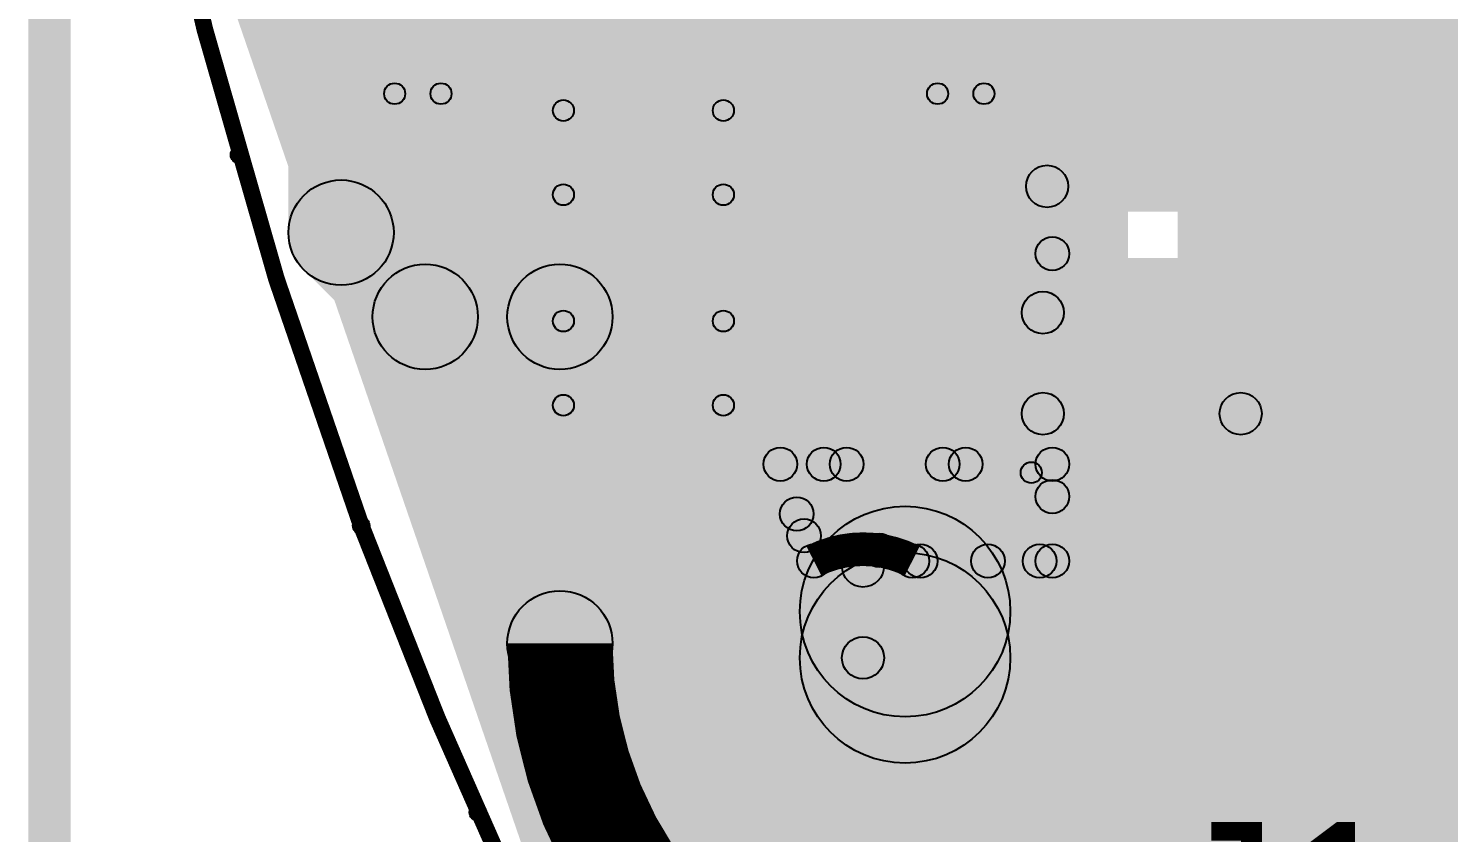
# Model space of a CAD drawing. Header units: millimetres. Extents: x -0.55 to 1.07, y -0.21 to 1.95.
# Drawn here: x -0.3413 to -0.0039, y 0.1665 to 0.3575 of the extents above; entities that cross this region are included whole.
import ezdxf

# ---------------------------------------------------------------- set-up
doc = ezdxf.new("R2010")
doc.units = ezdxf.units.MM
doc.header["$MEASUREMENT"] = 0
for name, color, linetype in [('BottomLayer', 5, 'Continuous'), ('BottomOverlay', 54, 'Continuous'), ('BottomPaste', 16, 'Continuous'), ('BottomSolder', 6, 'Continuous'), ('Mechanical1', 6, 'Continuous'), ('Mechanical2', 216, 'Continuous'), ('TopLayer', 1, 'Continuous'), ('TopOverlay', 2, 'Continuous'), ('TopPaste', 8, 'Continuous'), ('TopSolder', 216, 'Continuous'), ('ViaHoleLayer', 16, 'Continuous')]:
    doc.layers.add(name, color=color, linetype=linetype)

# ---------------------------------------------------------------- blocks, each defined once
blk = doc.blocks.new('SOP_8_B_38')
at = {"layer": 'BottomLayer'}
for points in [[(-0.13386, 0.08878), (-0.08268, 0.08878), (-0.08268, 0.06122), (-0.13386, 0.06122)], [(0.08268, 0.08878), (0.13386, 0.08878), (0.13386, 0.06122), (0.08268, 0.06122)], [(-0.13386, 0.03878), (-0.08268, 0.03878), (-0.08268, 0.01122), (-0.13386, 0.01122)], [(0.08268, 0.03878), (0.13386, 0.03878), (0.13386, 0.01122), (0.08268, 0.01122)], [(-0.13386, -0.01122), (-0.08268, -0.01122), (-0.08268, -0.03878), (-0.13386, -0.03878)], [(0.08268, -0.01122), (0.13386, -0.01122), (0.13386, -0.03878), (0.08268, -0.03878)], [(-0.13386, -0.06122), (-0.08268, -0.06122), (-0.08268, -0.08878), (-0.13386, -0.08878)], [(0.08268, -0.06122), (0.13386, -0.06122), (0.13386, -0.08878), (0.08268, -0.08878)]]:
    blk.add_hatch(color=5, dxfattribs=at).paths.add_polyline_path(points)
at = {"layer": 'BottomOverlay'}
h = blk.add_hatch(color=54, dxfattribs=at)
edge = h.paths.add_edge_path()
edge.add_arc((-0.072, 0.101), 0.0025, 0, 360)
for points in [[(0.077, 0.1035), (0.077, 0.0985), (-0.072, 0.0985), (-0.072, 0.1035)], [(0.077, -0.0985), (0.077, -0.1035), (-0.072, -0.1035), (-0.072, -0.0985)]]:
    blk.add_hatch(color=54, dxfattribs=at).paths.add_polyline_path(points)
h = blk.add_hatch(color=54, dxfattribs=at)
edge = h.paths.add_edge_path()
edge.add_arc((0.077, 0.101), 0.0025, 0, 360)
h = blk.add_hatch(color=54, dxfattribs=at)
edge = h.paths.add_edge_path()
edge.add_arc((-0.1321, -0.103), 0.005, 0, 360)
h = blk.add_hatch(color=54, dxfattribs=at)
edge = h.paths.add_edge_path()
edge.add_arc((-0.1219, -0.103), 0.005, 0, 360)
h = blk.add_hatch(color=54, dxfattribs=at)
edge = h.paths.add_edge_path()
edge.add_arc((-0.072, -0.101), 0.0025, 0, 360)
h = blk.add_hatch(color=54, dxfattribs=at)
edge = h.paths.add_edge_path()
edge.add_arc((0.077, -0.101), 0.0025, 0, 360)
at = {"layer": 'BottomPaste'}
for points in [[(-0.13386, 0.08878), (-0.08268, 0.08878), (-0.08268, 0.06122), (-0.13386, 0.06122)], [(0.08268, 0.08878), (0.13386, 0.08878), (0.13386, 0.06122), (0.08268, 0.06122)], [(-0.13386, 0.03878), (-0.08268, 0.03878), (-0.08268, 0.01122), (-0.13386, 0.01122)], [(0.08268, 0.03878), (0.13386, 0.03878), (0.13386, 0.01122), (0.08268, 0.01122)], [(-0.13386, -0.01122), (-0.08268, -0.01122), (-0.08268, -0.03878), (-0.13386, -0.03878)], [(0.08268, -0.01122), (0.13386, -0.01122), (0.13386, -0.03878), (0.08268, -0.03878)], [(-0.13386, -0.06122), (-0.08268, -0.06122), (-0.08268, -0.08878), (-0.13386, -0.08878)], [(0.08268, -0.06122), (0.13386, -0.06122), (0.13386, -0.08878), (0.08268, -0.08878)]]:
    blk.add_hatch(color=16, dxfattribs=at).paths.add_polyline_path(points)
at = {"layer": 'BottomSolder'}
for points in [[(-0.13786, 0.09278), (-0.07868, 0.09278), (-0.07868, 0.05722), (-0.13786, 0.05722)], [(0.07868, 0.09278), (0.13786, 0.09278), (0.13786, 0.05722), (0.07868, 0.05722)], [(-0.13786, 0.04278), (-0.07868, 0.04278), (-0.07868, 0.00722), (-0.13786, 0.00722)], [(0.07868, 0.04278), (0.13786, 0.04278), (0.13786, 0.00722), (0.07868, 0.00722)], [(-0.13786, -0.00722), (-0.07868, -0.00722), (-0.07868, -0.04278), (-0.13786, -0.04278)], [(0.07868, -0.00722), (0.13786, -0.00722), (0.13786, -0.04278), (0.07868, -0.04278)], [(-0.13786, -0.05722), (-0.07868, -0.05722), (-0.07868, -0.09278), (-0.13786, -0.09278)], [(0.07868, -0.05722), (0.13786, -0.05722), (0.13786, -0.09278), (0.07868, -0.09278)]]:
    blk.add_hatch(color=6, dxfattribs=at).paths.add_polyline_path(points)
at = {"layer": 'BottomOverlay', "const_width": 0.01}
blk.add_lwpolyline([(-0.1219, -0.103, 1), (-0.1321, -0.103, 1)], format="xyb", close=True, dxfattribs=at)
at = {"layer": 'BottomOverlay'}
for centre, radius in [((-0.072, 0.101), 0.0025), ((0.077, 0.101), 0.0025), ((-0.1321, -0.103), 0.005), ((-0.1219, -0.103), 0.005), ((-0.072, -0.101), 0.0025), ((0.077, -0.101), 0.0025)]:
    blk.add_circle(centre, radius, dxfattribs=at)
blk = doc.blocks.new('R___0201_B_46')
at = {"layer": 'BottomLayer'}
for points in [[(-0.01614, 0.00728), (-0.00551, 0.00728), (-0.00551, -0.00728), (-0.01614, -0.00728)], [(0.00551, 0.00728), (0.01614, 0.00728), (0.01614, -0.00728), (0.00551, -0.00728)]]:
    blk.add_hatch(color=5, dxfattribs=at).paths.add_polyline_path(points)
at = {"layer": 'BottomOverlay'}
h = blk.add_hatch(color=54, dxfattribs=at)
edge = h.paths.add_edge_path()
edge.add_arc((-0.019, 0.01), 0.0025, 0, 360)
h = blk.add_hatch(color=54, dxfattribs=at)
edge = h.paths.add_edge_path()
edge.add_arc((-0.019, 0.01), 0.0025, 0, 360)
for points in [[(-0.019, 0.0075), (-0.019, 0.0125), (0.019, 0.0125), (0.019, 0.0075)], [(-0.0165, -0.01), (-0.0215, -0.01), (-0.0215, 0.01), (-0.0165, 0.01)], [(0.0215, -0.01), (0.0165, -0.01), (0.0165, 0.01), (0.0215, 0.01)], [(-0.019, -0.0125), (-0.019, -0.0075), (0.019, -0.0075), (0.019, -0.0125)]]:
    blk.add_hatch(color=54, dxfattribs=at).paths.add_polyline_path(points)
h = blk.add_hatch(color=54, dxfattribs=at)
edge = h.paths.add_edge_path()
edge.add_arc((0.019, 0.01), 0.0025, 0, 360)
h = blk.add_hatch(color=54, dxfattribs=at)
edge = h.paths.add_edge_path()
edge.add_arc((0.019, 0.01), 0.0025, 0, 360)
h = blk.add_hatch(color=54, dxfattribs=at)
edge = h.paths.add_edge_path()
edge.add_arc((-0.019, -0.01), 0.0025, 0, 360)
h = blk.add_hatch(color=54, dxfattribs=at)
edge = h.paths.add_edge_path()
edge.add_arc((-0.019, -0.01), 0.0025, 0, 360)
h = blk.add_hatch(color=54, dxfattribs=at)
edge = h.paths.add_edge_path()
edge.add_arc((0.019, -0.01), 0.0025, 0, 360)
h = blk.add_hatch(color=54, dxfattribs=at)
edge = h.paths.add_edge_path()
edge.add_arc((0.019, -0.01), 0.0025, 0, 360)
at = {"layer": 'BottomPaste'}
for points in [[(-0.01614, 0.00728), (-0.00551, 0.00728), (-0.00551, -0.00728), (-0.01614, -0.00728)], [(0.00551, 0.00728), (0.01614, 0.00728), (0.01614, -0.00728), (0.00551, -0.00728)]]:
    blk.add_hatch(color=16, dxfattribs=at).paths.add_polyline_path(points)
at = {"layer": 'BottomSolder'}
for points in [[(-0.02014, 0.01128), (-0.00151, 0.01128), (-0.00151, -0.01128), (-0.02014, -0.01128)], [(0.00151, 0.01128), (0.02014, 0.01128), (0.02014, -0.01128), (0.00151, -0.01128)]]:
    blk.add_hatch(color=6, dxfattribs=at).paths.add_polyline_path(points)
at = {"layer": 'BottomOverlay'}
for centre in [(-0.019, 0.01), (-0.019, 0.01), (0.019, 0.01), (0.019, 0.01), (-0.019, -0.01), (-0.019, -0.01), (0.019, -0.01), (0.019, -0.01)]:
    blk.add_circle(centre, 0.0025, dxfattribs=at)
blk = doc.blocks.new('R___0201_B_47')
at = {"layer": 'BottomLayer'}
for points in [[(-0.01614, 0.00728), (-0.00551, 0.00728), (-0.00551, -0.00728), (-0.01614, -0.00728)], [(0.00551, 0.00728), (0.01614, 0.00728), (0.01614, -0.00728), (0.00551, -0.00728)]]:
    blk.add_hatch(color=5, dxfattribs=at).paths.add_polyline_path(points)
at = {"layer": 'BottomOverlay'}
h = blk.add_hatch(color=54, dxfattribs=at)
edge = h.paths.add_edge_path()
edge.add_arc((-0.019, 0.01), 0.0025, 0, 360)
h = blk.add_hatch(color=54, dxfattribs=at)
edge = h.paths.add_edge_path()
edge.add_arc((-0.019, 0.01), 0.0025, 0, 360)
for points in [[(0.019, 0.0125), (0.019, 0.0075), (-0.019, 0.0075), (-0.019, 0.0125)], [(-0.0215, 0.01), (-0.0165, 0.01), (-0.0165, -0.01), (-0.0215, -0.01)], [(0.0165, 0.01), (0.0215, 0.01), (0.0215, -0.01), (0.0165, -0.01)], [(0.019, -0.0075), (0.019, -0.0125), (-0.019, -0.0125), (-0.019, -0.0075)]]:
    blk.add_hatch(color=54, dxfattribs=at).paths.add_polyline_path(points)
h = blk.add_hatch(color=54, dxfattribs=at)
edge = h.paths.add_edge_path()
edge.add_arc((0.019, 0.01), 0.0025, 0, 360)
h = blk.add_hatch(color=54, dxfattribs=at)
edge = h.paths.add_edge_path()
edge.add_arc((0.019, 0.01), 0.0025, 0, 360)
h = blk.add_hatch(color=54, dxfattribs=at)
edge = h.paths.add_edge_path()
edge.add_arc((-0.019, -0.01), 0.0025, 0, 360)
h = blk.add_hatch(color=54, dxfattribs=at)
edge = h.paths.add_edge_path()
edge.add_arc((-0.019, -0.01), 0.0025, 0, 360)
h = blk.add_hatch(color=54, dxfattribs=at)
edge = h.paths.add_edge_path()
edge.add_arc((0.019, -0.01), 0.0025, 0, 360)
h = blk.add_hatch(color=54, dxfattribs=at)
edge = h.paths.add_edge_path()
edge.add_arc((0.019, -0.01), 0.0025, 0, 360)
at = {"layer": 'BottomPaste'}
for points in [[(-0.01614, 0.00728), (-0.00551, 0.00728), (-0.00551, -0.00728), (-0.01614, -0.00728)], [(0.00551, 0.00728), (0.01614, 0.00728), (0.01614, -0.00728), (0.00551, -0.00728)]]:
    blk.add_hatch(color=16, dxfattribs=at).paths.add_polyline_path(points)
at = {"layer": 'BottomSolder'}
for points in [[(-0.02014, 0.01128), (-0.00151, 0.01128), (-0.00151, -0.01128), (-0.02014, -0.01128)], [(0.00151, 0.01128), (0.02014, 0.01128), (0.02014, -0.01128), (0.00151, -0.01128)]]:
    blk.add_hatch(color=6, dxfattribs=at).paths.add_polyline_path(points)
at = {"layer": 'BottomOverlay'}
for centre in [(-0.019, 0.01), (-0.019, 0.01), (0.019, 0.01), (0.019, 0.01), (-0.019, -0.01), (-0.019, -0.01), (0.019, -0.01), (0.019, -0.01)]:
    blk.add_circle(centre, 0.0025, dxfattribs=at)
blk = doc.blocks.new('SMC_66')
at = {"layer": 'TopLayer'}
for points in [[(-0.19037, 0.06437), (-0.11163, 0.06437), (-0.11163, -0.06437), (-0.19037, -0.06437)], [(0.11163, 0.06437), (0.19037, 0.06437), (0.19037, -0.06437), (0.11163, -0.06437)]]:
    blk.add_hatch(color=1, dxfattribs=at).paths.add_polyline_path(points)
at = {"layer": 'TopOverlay'}
h = blk.add_hatch(color=2, dxfattribs=at)
edge = h.paths.add_edge_path()
edge.add_arc((-0.135, 0.121), 0.005, 0, 360)
h = blk.add_hatch(color=2, dxfattribs=at)
edge = h.paths.add_edge_path()
edge.add_arc((-0.135, 0.121), 0.005, 0, 360)
for points in [[(-0.135, 0.116), (-0.135, 0.126), (-0.111, 0.126), (-0.111, 0.116)], [(-0.081, 0.115), (-0.081, 0.125), (0.082, 0.125), (0.082, 0.115)], [(0.111, 0.116), (0.111, 0.126), (0.135, 0.126), (0.135, 0.116)], [(0.135, 0.067), (0.245, 0.067), (0.245, 0.125), (0.135, 0.125)], [(0.193, -0.125), (0.245, -0.125), (0.245, 0.125), (0.193, 0.125)], [(-0.14, 0.121), (-0.13, 0.121), (-0.13, 0.074), (-0.14, 0.074)], [(0.13, 0.121), (0.14, 0.121), (0.14, 0.074), (0.13, 0.074)], [(0.135, -0.125), (0.245, -0.125), (0.245, -0.067), (0.135, -0.067)], [(-0.14, -0.074), (-0.13, -0.074), (-0.13, -0.121), (-0.14, -0.121)], [(0.13, -0.074), (0.14, -0.074), (0.14, -0.121), (0.13, -0.121)], [(-0.135, -0.126), (-0.135, -0.116), (-0.111, -0.116), (-0.111, -0.126)], [(-0.081, -0.127), (-0.081, -0.117), (0.082, -0.117), (0.082, -0.127)], [(0.111, -0.126), (0.111, -0.116), (0.135, -0.116), (0.135, -0.126)]]:
    blk.add_hatch(color=2, dxfattribs=at).paths.add_polyline_path(points)
h = blk.add_hatch(color=2, dxfattribs=at)
edge = h.paths.add_edge_path()
edge.add_arc((-0.111, 0.121), 0.005, 0, 360)
h = blk.add_hatch(color=2, dxfattribs=at)
edge = h.paths.add_edge_path()
edge.add_arc((-0.081, 0.12), 0.005, 0, 360)
h = blk.add_hatch(color=2, dxfattribs=at)
edge = h.paths.add_edge_path()
edge.add_arc((0.082, 0.12), 0.005, 0, 360)
h = blk.add_hatch(color=2, dxfattribs=at)
edge = h.paths.add_edge_path()
edge.add_arc((0.111, 0.121), 0.005, 0, 360)
h = blk.add_hatch(color=2, dxfattribs=at)
edge = h.paths.add_edge_path()
edge.add_arc((0.135, 0.121), 0.005, 0, 360)
h = blk.add_hatch(color=2, dxfattribs=at)
edge = h.paths.add_edge_path()
edge.add_arc((0.135, 0.121), 0.005, 0, 360)
h = blk.add_hatch(color=2, dxfattribs=at)
edge = h.paths.add_edge_path()
edge.add_arc((-0.135, 0.074), 0.005, 0, 360)
h = blk.add_hatch(color=2, dxfattribs=at)
edge = h.paths.add_edge_path()
edge.add_arc((0.135, 0.074), 0.005, 0, 360)
h = blk.add_hatch(color=2, dxfattribs=at)
edge = h.paths.add_edge_path()
edge.add_arc((-0.135, -0.074), 0.005, 0, 360)
h = blk.add_hatch(color=2, dxfattribs=at)
edge = h.paths.add_edge_path()
edge.add_arc((0.135, -0.074), 0.005, 0, 360)
h = blk.add_hatch(color=2, dxfattribs=at)
edge = h.paths.add_edge_path()
edge.add_arc((-0.135, -0.121), 0.005, 0, 360)
h = blk.add_hatch(color=2, dxfattribs=at)
edge = h.paths.add_edge_path()
edge.add_arc((-0.135, -0.121), 0.005, 0, 360)
h = blk.add_hatch(color=2, dxfattribs=at)
edge = h.paths.add_edge_path()
edge.add_arc((-0.111, -0.121), 0.005, 0, 360)
h = blk.add_hatch(color=2, dxfattribs=at)
edge = h.paths.add_edge_path()
edge.add_arc((-0.081, -0.122), 0.005, 0, 360)
h = blk.add_hatch(color=2, dxfattribs=at)
edge = h.paths.add_edge_path()
edge.add_arc((0.082, -0.122), 0.005, 0, 360)
h = blk.add_hatch(color=2, dxfattribs=at)
edge = h.paths.add_edge_path()
edge.add_arc((0.111, -0.121), 0.005, 0, 360)
h = blk.add_hatch(color=2, dxfattribs=at)
edge = h.paths.add_edge_path()
edge.add_arc((0.135, -0.121), 0.005, 0, 360)
h = blk.add_hatch(color=2, dxfattribs=at)
edge = h.paths.add_edge_path()
edge.add_arc((0.135, -0.121), 0.005, 0, 360)
at = {"layer": 'TopPaste'}
for points in [[(-0.19037, 0.06437), (-0.11163, 0.06437), (-0.11163, -0.06437), (-0.19037, -0.06437)], [(0.11163, 0.06437), (0.19037, 0.06437), (0.19037, -0.06437), (0.11163, -0.06437)]]:
    blk.add_hatch(color=8, dxfattribs=at).paths.add_polyline_path(points)
at = {"layer": 'TopSolder'}
for points in [[(-0.19437, 0.06837), (-0.10763, 0.06837), (-0.10763, -0.06837), (-0.19437, -0.06837)], [(0.10763, 0.06837), (0.19437, 0.06837), (0.19437, -0.06837), (0.10763, -0.06837)]]:
    blk.add_hatch(color=216, dxfattribs=at).paths.add_polyline_path(points)
at = {"layer": 'TopOverlay'}
for centre in [(-0.135, 0.121), (-0.135, 0.121), (-0.111, 0.121), (-0.081, 0.12), (0.082, 0.12), (0.111, 0.121), (0.135, 0.121), (0.135, 0.121), (-0.135, 0.074), (0.135, 0.074), (-0.135, -0.074), (0.135, -0.074), (-0.135, -0.121), (-0.135, -0.121), (-0.111, -0.121), (-0.081, -0.122), (0.082, -0.122), (0.111, -0.121), (0.135, -0.121), (0.135, -0.121)]:
    blk.add_circle(centre, 0.005, dxfattribs=at)
blk = doc.blocks.new('C___C____C_69')
at = {"layer": 'TopLayer'}
for points in [[(-0.16221, 0.05315), (-0.06379, 0.05315), (-0.06379, -0.05315), (-0.16221, -0.05315)], [(0.06379, 0.05315), (0.16221, 0.05315), (0.16221, -0.05315), (0.06379, -0.05315)]]:
    blk.add_hatch(color=1, dxfattribs=at).paths.add_polyline_path(points)
at = {"layer": 'TopOverlay'}
h = blk.add_hatch(color=2, dxfattribs=at)
edge = h.paths.add_edge_path()
edge.add_arc((0.132, 0.093), 0.0035, 0, 360)
for points in [[(0.1285, 0.093), (0.1355, 0.093), (0.1355, 0.063), (0.1285, 0.063)], [(0.117, 0.0745), (0.117, 0.0815), (0.147, 0.0815), (0.147, 0.0745)], [(-0.112, 0.0675), (-0.112, 0.0725), (0.114, 0.0725), (0.114, 0.0675)], [(-0.1145, 0.07), (-0.1095, 0.07), (-0.1095, 0.059), (-0.1145, 0.059)], [(0.1115, 0.07), (0.1165, 0.07), (0.1165, 0.059), (0.1115, 0.059)], [(-0.1145, -0.059), (-0.1095, -0.059), (-0.1095, -0.07), (-0.1145, -0.07)], [(0.1115, -0.059), (0.1165, -0.059), (0.1165, -0.07), (0.1115, -0.07)], [(-0.112, -0.0725), (-0.112, -0.0675), (0.114, -0.0675), (0.114, -0.0725)]]:
    blk.add_hatch(color=2, dxfattribs=at).paths.add_polyline_path(points)
h = blk.add_hatch(color=2, dxfattribs=at)
edge = h.paths.add_edge_path()
edge.add_arc((0.117, 0.078), 0.0035, 0, 360)
h = blk.add_hatch(color=2, dxfattribs=at)
edge = h.paths.add_edge_path()
edge.add_arc((0.147, 0.078), 0.0035, 0, 360)
h = blk.add_hatch(color=2, dxfattribs=at)
edge = h.paths.add_edge_path()
edge.add_arc((-0.112, 0.07), 0.0025, 0, 360)
h = blk.add_hatch(color=2, dxfattribs=at)
edge = h.paths.add_edge_path()
edge.add_arc((-0.112, 0.07), 0.0025, 0, 360)
h = blk.add_hatch(color=2, dxfattribs=at)
edge = h.paths.add_edge_path()
edge.add_arc((0.114, 0.07), 0.0025, 0, 360)
h = blk.add_hatch(color=2, dxfattribs=at)
edge = h.paths.add_edge_path()
edge.add_arc((0.114, 0.07), 0.0025, 0, 360)
h = blk.add_hatch(color=2, dxfattribs=at)
edge = h.paths.add_edge_path()
edge.add_arc((0.132, 0.063), 0.0035, 0, 360)
h = blk.add_hatch(color=2, dxfattribs=at)
edge = h.paths.add_edge_path()
edge.add_arc((-0.112, 0.059), 0.0025, 0, 360)
h = blk.add_hatch(color=2, dxfattribs=at)
edge = h.paths.add_edge_path()
edge.add_arc((0.114, 0.059), 0.0025, 0, 360)
h = blk.add_hatch(color=2, dxfattribs=at)
edge = h.paths.add_edge_path()
edge.add_arc((-0.112, -0.059), 0.0025, 0, 360)
h = blk.add_hatch(color=2, dxfattribs=at)
edge = h.paths.add_edge_path()
edge.add_arc((0.114, -0.059), 0.0025, 0, 360)
h = blk.add_hatch(color=2, dxfattribs=at)
edge = h.paths.add_edge_path()
edge.add_arc((-0.112, -0.07), 0.0025, 0, 360)
h = blk.add_hatch(color=2, dxfattribs=at)
edge = h.paths.add_edge_path()
edge.add_arc((-0.112, -0.07), 0.0025, 0, 360)
h = blk.add_hatch(color=2, dxfattribs=at)
edge = h.paths.add_edge_path()
edge.add_arc((0.114, -0.07), 0.0025, 0, 360)
h = blk.add_hatch(color=2, dxfattribs=at)
edge = h.paths.add_edge_path()
edge.add_arc((0.114, -0.07), 0.0025, 0, 360)
at = {"layer": 'TopPaste'}
for points in [[(-0.16221, 0.05315), (-0.06379, 0.05315), (-0.06379, -0.05315), (-0.16221, -0.05315)], [(0.06379, 0.05315), (0.16221, 0.05315), (0.16221, -0.05315), (0.06379, -0.05315)]]:
    blk.add_hatch(color=8, dxfattribs=at).paths.add_polyline_path(points)
at = {"layer": 'TopSolder'}
for points in [[(-0.16621, 0.05715), (-0.05979, 0.05715), (-0.05979, -0.05715), (-0.16621, -0.05715)], [(0.05979, 0.05715), (0.16621, 0.05715), (0.16621, -0.05715), (0.05979, -0.05715)]]:
    blk.add_hatch(color=216, dxfattribs=at).paths.add_polyline_path(points)
at = {"layer": 'TopOverlay'}
for centre, radius in [((0.132, 0.093), 0.0035), ((0.117, 0.078), 0.0035), ((0.147, 0.078), 0.0035), ((-0.112, 0.07), 0.0025), ((-0.112, 0.07), 0.0025), ((0.114, 0.07), 0.0025), ((0.114, 0.07), 0.0025), ((0.132, 0.063), 0.0035), ((-0.112, 0.059), 0.0025), ((0.114, 0.059), 0.0025), ((-0.112, -0.059), 0.0025), ((0.114, -0.059), 0.0025), ((-0.112, -0.07), 0.0025), ((-0.112, -0.07), 0.0025), ((0.114, -0.07), 0.0025), ((0.114, -0.07), 0.0025)]:
    blk.add_circle(centre, radius, dxfattribs=at)

msp = doc.modelspace()

# ---------------------------------------------------------------- hatches: boundary and pattern name
at = {"layer": 'BottomLayer'}
for points in [[(0.035, 0.717), (-0.089, 0.717), (-0.089, 0.314), (0.035, 0.314)], [(-0.2545, 0.309), (-0.2795, 0.309), (-0.2795, 0.408), (-0.2545, 0.408)], [(-0.248, 0.318), (-0.2, 0.318), (-0.2, 0.353), (-0.248, 0.353)], [(-0.193, 0.267), (-0.166, 0.267), (-0.166, 0.353), (-0.193, 0.353)], [(-0.028, 0.314), (0.108, 0.314), (0.108, 0.351), (-0.028, 0.351)], [(-0.27584, 0.30016), (-0.25816, 0.31784), (-0.23816, 0.29784), (-0.25584, 0.28016)], [(-0.229, 0.272), (-0.19935, 0.272), (-0.19935, 0.305), (-0.229, 0.305)], [(-0.094, 0.254), (-0.102, 0.254), (-0.102, 0.304), (-0.094, 0.304)], [(-0.094, 0.254), (-0.102, 0.254), (-0.102, 0.304), (-0.094, 0.304)], [(-0.247, 0.2765), (-0.247, 0.3015), (-0.215, 0.3015), (-0.215, 0.2765)], [(-0.088, 0.167), (0.027, 0.167), (0.027, 0.303), (-0.088, 0.303)], [(-0.047, 0.263), (0.108, 0.263), (0.108, 0.303), (-0.047, 0.303)], [(-0.193, 0.264), (-0.108, 0.264), (-0.108, 0.295), (-0.193, 0.295)], [(-0.2025, 0.21142), (-0.2275, 0.21142), (-0.2275, 0.289), (-0.2025, 0.289)], [(-0.16264, 0.25), (-0.16264, 0.258), (-0.098, 0.258), (-0.098, 0.25)], [(-0.15589, 0.23935), (-0.16155, 0.245), (-0.14972, 0.25683), (-0.14407, 0.25117)], [(-0.15514, 0.25117), (-0.14948, 0.25683), (-0.12648, 0.23383), (-0.13214, 0.22817)], [(-0.13627, 0.23069), (-0.14192, 0.23634), (-0.12144, 0.25683), (-0.11578, 0.25117)], [(-0.12686, 0.25117), (-0.1212, 0.25683), (-0.0982, 0.23383), (-0.10386, 0.22817)], [(-0.16644, 0.25274), (-0.15885, 0.25526), (-0.1532, 0.23826), (-0.1608, 0.23574)], [(-0.094, 0.231), (-0.102, 0.231), (-0.102, 0.254), (-0.094, 0.254)], [(-0.1105, 0.22817), (-0.11615, 0.23383), (-0.10083, 0.24915), (-0.09517, 0.2435)], [(-0.16073, 0.23554), (-0.15327, 0.23846), (-0.15094, 0.23248), (-0.15839, 0.22957)], [(-0.13129, 0.227), (-0.13129, 0.235), (-0.098, 0.235), (-0.098, 0.227)], [(-0.138, 0.208), (-0.148, 0.208), (-0.148, 0.22981), (-0.138, 0.22981)], [(-0.167, 0.167), (0.027, 0.167), (0.027, 0.221), (-0.167, 0.221)]]:
    msp.add_hatch(color=5, dxfattribs=at).paths.add_polyline_path(points)
h = msp.add_hatch(color=5, dxfattribs=at)
edge = h.paths.add_edge_path()
edge.add_arc((-0.235, 0.339), 0.01181, 0, 360)
h = msp.add_hatch(color=5, dxfattribs=at)
edge = h.paths.add_edge_path()
edge.add_arc((-0.267, 0.309), 0.0125, 0, 360)
h = msp.add_hatch(color=5, dxfattribs=at)
edge = h.paths.add_edge_path()
edge.add_arc((-0.267, 0.309), 0.0125, 0, 360)
h = msp.add_hatch(color=5, dxfattribs=at)
edge = h.paths.add_edge_path()
edge.add_arc((-0.098, 0.304), 0.004, 0, 360)
h = msp.add_hatch(color=5, dxfattribs=at)
edge = h.paths.add_edge_path()
edge.add_arc((-0.098, 0.304), 0.004, 0, 360)
h = msp.add_hatch(color=5, dxfattribs=at)
edge = h.paths.add_edge_path()
edge.add_arc((-0.247, 0.289), 0.0125, 0, 360)
h = msp.add_hatch(color=5, dxfattribs=at)
edge = h.paths.add_edge_path()
edge.add_arc((-0.247, 0.289), 0.0125, 0, 360)
h = msp.add_hatch(color=5, dxfattribs=at)
edge = h.paths.add_edge_path()
edge.add_arc((-0.215, 0.289), 0.0125, 0, 360)
h = msp.add_hatch(color=5, dxfattribs=at)
edge = h.paths.add_edge_path()
edge.add_arc((-0.215, 0.289), 0.0125, 0, 360)
h = msp.add_hatch(color=5, dxfattribs=at)
edge = h.paths.add_edge_path()
edge.add_arc((-0.16264, 0.254), 0.004, 0, 360)
h = msp.add_hatch(color=5, dxfattribs=at)
edge = h.paths.add_edge_path()
edge.add_arc((-0.16264, 0.254), 0.004, 0, 360)
h = msp.add_hatch(color=5, dxfattribs=at)
edge = h.paths.add_edge_path()
edge.add_arc((-0.15231, 0.254), 0.004, 0, 360)
h = msp.add_hatch(color=5, dxfattribs=at)
edge = h.paths.add_edge_path()
edge.add_arc((-0.14689, 0.254), 0.004, 0, 360)
h = msp.add_hatch(color=5, dxfattribs=at)
edge = h.paths.add_edge_path()
edge.add_arc((-0.12403, 0.254), 0.004, 0, 360)
h = msp.add_hatch(color=5, dxfattribs=at)
edge = h.paths.add_edge_path()
edge.add_arc((-0.11861, 0.254), 0.004, 0, 360)
h = msp.add_hatch(color=5, dxfattribs=at)
edge = h.paths.add_edge_path()
edge.add_arc((-0.098, 0.254), 0.004, 0, 360)
h = msp.add_hatch(color=5, dxfattribs=at)
edge = h.paths.add_edge_path()
edge.add_arc((-0.098, 0.254), 0.004, 0, 360)
h = msp.add_hatch(color=5, dxfattribs=at)
edge = h.paths.add_edge_path()
edge.add_arc((-0.098, 0.254), 0.004, 0, 360)
h = msp.add_hatch(color=5, dxfattribs=at)
edge = h.paths.add_edge_path()
edge.add_arc((-0.098, 0.254), 0.004, 0, 360)
h = msp.add_hatch(color=5, dxfattribs=at)
edge = h.paths.add_edge_path()
edge.add_arc((-0.098, 0.24632), 0.004, 0, 360)
h = msp.add_hatch(color=5, dxfattribs=at)
edge = h.paths.add_edge_path()
edge.add_arc((-0.15872, 0.24218), 0.004, 0, 360)
h = msp.add_hatch(color=5, dxfattribs=at)
edge = h.paths.add_edge_path()
edge.add_arc((-0.157, 0.237), 0.004, 0, 360)
h = msp.add_hatch(color=5, dxfattribs=at)
edge = h.paths.add_edge_path()
edge.add_arc((-0.157, 0.237), 0.004, 0, 360)
h = msp.add_hatch(color=5, dxfattribs=at)
edge = h.paths.add_edge_path()
edge.add_arc((-0.1391, 0.23351), 0.004, 0, 360)
h = msp.add_hatch(color=5, dxfattribs=at)
edge = h.paths.add_edge_path()
edge.add_arc((-0.15466, 0.23103), 0.004, 0, 360)
h = msp.add_hatch(color=5, dxfattribs=at)
edge = h.paths.add_edge_path()
edge.add_arc((-0.15466, 0.23103), 0.004, 0, 360)
h = msp.add_hatch(color=5, dxfattribs=at)
edge = h.paths.add_edge_path()
edge.add_arc((-0.143, 0.22981), 0.005, 0, 360)
h = msp.add_hatch(color=5, dxfattribs=at)
edge = h.paths.add_edge_path()
edge.add_arc((-0.13129, 0.231), 0.004, 0, 360)
h = msp.add_hatch(color=5, dxfattribs=at)
edge = h.paths.add_edge_path()
edge.add_arc((-0.13129, 0.231), 0.004, 0, 360)
h = msp.add_hatch(color=5, dxfattribs=at)
edge = h.paths.add_edge_path()
edge.add_arc((-0.12931, 0.231), 0.004, 0, 360)
h = msp.add_hatch(color=5, dxfattribs=at)
edge = h.paths.add_edge_path()
edge.add_arc((-0.11332, 0.231), 0.004, 0, 360)
h = msp.add_hatch(color=5, dxfattribs=at)
edge = h.paths.add_edge_path()
edge.add_arc((-0.10103, 0.231), 0.004, 0, 360)
h = msp.add_hatch(color=5, dxfattribs=at)
edge = h.paths.add_edge_path()
edge.add_arc((-0.098, 0.231), 0.004, 0, 360)
h = msp.add_hatch(color=5, dxfattribs=at)
edge = h.paths.add_edge_path()
edge.add_arc((-0.098, 0.231), 0.004, 0, 360)
h = msp.add_hatch(color=5, dxfattribs=at)
edge = h.paths.add_edge_path()
edge.add_arc((-0.215, 0.21142), 0.0125, 0, 360)
h = msp.add_hatch(color=5, dxfattribs=at)
edge = h.paths.add_edge_path()
edge.add_arc((-0.215, 0.21142), 0.0125, 0, 360)
h = msp.add_hatch(color=5, dxfattribs=at)
edge = h.paths.add_edge_path()
edge.add_arc((-0.143, 0.208), 0.01181, 0, 360)
h = msp.add_hatch(color=5, dxfattribs=at)
edge = h.paths.add_edge_path()
edge.add_arc((-0.143, 0.208), 0.005, 0, 360)
h = msp.add_hatch(color=5, dxfattribs=at)
edge = h.paths.add_edge_path()
edge.add_arc((-0.144, 0.182), 0.01181, 0, 360)
at = {"layer": 'Mechanical1'}
msp.add_hatch(color=6, dxfattribs=at).paths.add_polyline_path([(-0.33128, -0.158), (-0.34128, -0.158), (-0.34128, 0.64191), (-0.33128, 0.64191)])
at = {"layer": 'Mechanical2'}
h = msp.add_hatch(color=216, dxfattribs=at)
edge = h.paths.add_edge_path()
edge.add_arc((-0.29122, 0.32746), 0.00197, 0, 360)
h = msp.add_hatch(color=216, dxfattribs=at)
edge = h.paths.add_edge_path()
edge.add_arc((-0.29122, 0.32746), 0.00197, 0, 360)
h = msp.add_hatch(color=216, dxfattribs=at)
edge = h.paths.add_edge_path()
edge.add_arc((-0.29123, 0.32743), 0.00197, 0, 360)
h = msp.add_hatch(color=216, dxfattribs=at)
edge = h.paths.add_edge_path()
edge.add_arc((-0.29123, 0.32743), 0.00197, 0, 360)
for points in [[(-0.28932, 0.32692), (-0.29313, 0.32794), (-0.29312, 0.32797), (-0.28932, 0.32695)], [(-0.28932, 0.32692), (-0.29313, 0.32794), (-0.29312, 0.32797), (-0.28932, 0.32695)], [(-0.2603, 0.23903), (-0.26415, 0.23985), (-0.26414, 0.23988), (-0.26029, 0.23906)], [(-0.23257, 0.17096), (-0.23645, 0.17162), (-0.23644, 0.17165), (-0.23256, 0.17099)]]:
    msp.add_hatch(color=216, dxfattribs=at).paths.add_polyline_path(points)
h = msp.add_hatch(color=216, dxfattribs=at)
edge = h.paths.add_edge_path()
edge.add_arc((-0.26222, 0.23947), 0.00197, 0, 360)
h = msp.add_hatch(color=216, dxfattribs=at)
edge = h.paths.add_edge_path()
edge.add_arc((-0.26222, 0.23944), 0.00197, 0, 360)
h = msp.add_hatch(color=216, dxfattribs=at)
edge = h.paths.add_edge_path()
edge.add_arc((-0.26222, 0.23944), 0.00197, 0, 360)
h = msp.add_hatch(color=216, dxfattribs=at)
edge = h.paths.add_edge_path()
edge.add_arc((-0.26222, 0.23944), 0.00197, 0, 360)
h = msp.add_hatch(color=216, dxfattribs=at)
edge = h.paths.add_edge_path()
edge.add_arc((-0.23451, 0.17129), 0.00197, 0, 360)
h = msp.add_hatch(color=216, dxfattribs=at)
edge = h.paths.add_edge_path()
edge.add_arc((-0.2345, 0.17132), 0.00197, 0, 360)
at = {"layer": 'TopLayer'}
for points in [[(-0.238, 0.215), (-0.08, 0.215), (-0.08, 0.498), (-0.238, 0.498)], [(-0.16674, 0.43862), (-0.30264, 0.39183), (-0.22146, 0.15608), (-0.08557, 0.20287)], [(-0.06826, 0.21), (0.112, 0.21), (0.112, 0.352), (-0.06826, 0.352)], [(-0.207, 0.18), (-0.08, 0.18), (-0.08, 0.272), (-0.207, 0.272)], [(-0.108, 0.208), (-0.158, 0.208), (-0.158, 0.219), (-0.108, 0.219)], [(-0.108, 0.141), (-0.158, 0.141), (-0.158, 0.208), (-0.108, 0.208)], [(-0.22, 0.159), (0.019, 0.159), (0.019, 0.2), (-0.22, 0.2)]]:
    msp.add_hatch(color=1, dxfattribs=at).paths.add_polyline_path(points)
h = msp.add_hatch(color=1, dxfattribs=at)
edge = h.paths.add_edge_path()
edge.add_arc((-0.235, 0.339), 0.01181, 0, 360)
h = msp.add_hatch(color=1, dxfattribs=at)
edge = h.paths.add_edge_path()
edge.add_arc((-0.133, 0.219), 0.025, 0, 360)
h = msp.add_hatch(color=1, dxfattribs=at)
edge = h.paths.add_edge_path()
edge.add_arc((-0.133, 0.208), 0.025, 0, 360)
h = msp.add_hatch(color=1, dxfattribs=at)
edge = h.paths.add_edge_path()
edge.add_arc((-0.133, 0.208), 0.025, 0, 360)
h = msp.add_hatch(color=1, dxfattribs=at)
edge = h.paths.add_edge_path()
edge.add_arc((-0.143, 0.208), 0.01181, 0, 360)
h = msp.add_hatch(color=1, dxfattribs=at)
edge = h.paths.add_edge_path()
edge.add_arc((-0.144, 0.182), 0.01181, 0, 360)
at = {"layer": 'TopOverlay'}
h = msp.add_hatch(color=2, dxfattribs=at)
edge = h.paths.add_edge_path()
edge.add_arc((-0.29122, 0.32746), 0.00197, 0, 360)
h = msp.add_hatch(color=2, dxfattribs=at)
edge = h.paths.add_edge_path()
edge.add_arc((-0.29123, 0.32743), 0.00197, 0, 360)
for points in [[(-0.28932, 0.32692), (-0.29313, 0.32794), (-0.29312, 0.32797), (-0.28932, 0.32695)], [(-0.2603, 0.23903), (-0.26415, 0.23985), (-0.26414, 0.23988), (-0.26029, 0.23906)], [(-0.23257, 0.17096), (-0.23645, 0.17162), (-0.23644, 0.17165), (-0.23256, 0.17099)]]:
    msp.add_hatch(color=2, dxfattribs=at).paths.add_polyline_path(points)
h = msp.add_hatch(color=2, dxfattribs=at)
edge = h.paths.add_edge_path()
edge.add_arc((-0.26222, 0.23947), 0.00197, 0, 360)
h = msp.add_hatch(color=2, dxfattribs=at)
edge = h.paths.add_edge_path()
edge.add_arc((-0.26222, 0.23947), 0.00197, 0, 360)
h = msp.add_hatch(color=2, dxfattribs=at)
edge = h.paths.add_edge_path()
edge.add_arc((-0.26222, 0.23947), 0.00197, 0, 360)
h = msp.add_hatch(color=2, dxfattribs=at)
edge = h.paths.add_edge_path()
edge.add_arc((-0.26222, 0.23946), 0.00197, 0, 360)
h = msp.add_hatch(color=2, dxfattribs=at)
edge = h.paths.add_edge_path()
edge.add_arc((-0.26222, 0.23946), 0.00197, 0, 360)
h = msp.add_hatch(color=2, dxfattribs=at)
edge = h.paths.add_edge_path()
edge.add_arc((-0.26222, 0.23944), 0.00197, 0, 360)
h = msp.add_hatch(color=2, dxfattribs=at)
edge = h.paths.add_edge_path()
edge.add_arc((-0.26222, 0.23944), 0.00197, 0, 360)
h = msp.add_hatch(color=2, dxfattribs=at)
edge = h.paths.add_edge_path()
edge.add_arc((-0.26222, 0.23944), 0.00197, 0, 360)
h = msp.add_hatch(color=2, dxfattribs=at)
edge = h.paths.add_edge_path()
edge.add_arc((-0.23451, 0.17129), 0.00197, 0, 360)
h = msp.add_hatch(color=2, dxfattribs=at)
edge = h.paths.add_edge_path()
edge.add_arc((-0.2345, 0.17132), 0.00197, 0, 360)
at = {"layer": 'ViaHoleLayer'}
h = msp.add_hatch(color=16, dxfattribs=at)
edge = h.paths.add_edge_path()
edge.add_arc((-0.235, 0.339), 0.00591, 0, 360)
h = msp.add_hatch(color=16, dxfattribs=at)
edge = h.paths.add_edge_path()
edge.add_arc((-0.143, 0.208), 0.00591, 0, 360)
h = msp.add_hatch(color=16, dxfattribs=at)
edge = h.paths.add_edge_path()
edge.add_arc((-0.144, 0.182), 0.00591, 0, 360)

# ---------------------------------------------------------------- linework, layer by layer
at = {"layer": 'BottomLayer'}
for points, const_width in [([(-0.15466, 0.23103, -0.239408), (-0.13129, 0.231)], 0.008), ([(-0.18571, 0.14071, -0.198912), (-0.215, 0.21142)], 0.025)]:
    msp.add_lwpolyline(points, format="xyb", dxfattribs=dict(at, const_width=const_width))
for centre, radius in [((-0.267, 0.309), 0.0125), ((-0.267, 0.309), 0.0125), ((-0.098, 0.304), 0.004), ((-0.098, 0.304), 0.004), ((-0.247, 0.289), 0.0125), ((-0.247, 0.289), 0.0125), ((-0.215, 0.289), 0.0125), ((-0.215, 0.289), 0.0125), ((-0.16264, 0.254), 0.004), ((-0.16264, 0.254), 0.004), ((-0.15231, 0.254), 0.004), ((-0.14689, 0.254), 0.004), ((-0.12403, 0.254), 0.004), ((-0.11861, 0.254), 0.004), ((-0.098, 0.254), 0.004), ((-0.098, 0.254), 0.004), ((-0.098, 0.254), 0.004), ((-0.098, 0.254), 0.004), ((-0.098, 0.24632), 0.004), ((-0.15872, 0.24218), 0.004), ((-0.157, 0.237), 0.004), ((-0.157, 0.237), 0.004), ((-0.1391, 0.23351), 0.004), ((-0.15466, 0.23103), 0.004), ((-0.15466, 0.23103), 0.004), ((-0.143, 0.22981), 0.005), ((-0.13129, 0.231), 0.004), ((-0.13129, 0.231), 0.004), ((-0.12931, 0.231), 0.004), ((-0.11332, 0.231), 0.004), ((-0.10103, 0.231), 0.004), ((-0.098, 0.231), 0.004), ((-0.098, 0.231), 0.004), ((-0.215, 0.21142), 0.0125), ((-0.215, 0.21142), 0.0125), ((-0.143, 0.208), 0.005)]:
    msp.add_circle(centre, radius, dxfattribs=at)
at = {"layer": 'Mechanical2', "const_width": 0.00394}
for points in [[(-0.26222, 0.23944, -0.038746), (-0.31333, 0.4174)], [(-0.20283, 0.10488, -0.029421), (-0.26222, 0.23944)]]:
    msp.add_lwpolyline(points, format="xyb", dxfattribs=at)
at = {"layer": 'Mechanical2'}
for centre in [(-0.29122, 0.32746), (-0.29122, 0.32746), (-0.29123, 0.32743), (-0.29123, 0.32743), (-0.26222, 0.23947), (-0.26222, 0.23944), (-0.26222, 0.23944), (-0.26222, 0.23944), (-0.23451, 0.17129), (-0.2345, 0.17132)]:
    msp.add_circle(centre, 0.00197, dxfattribs=at)
at = {"layer": 'TopLayer'}
for centre in [(-0.133, 0.219), (-0.133, 0.208), (-0.133, 0.208)]:
    msp.add_circle(centre, 0.025, dxfattribs=at)
at = {"layer": 'TopOverlay', "const_width": 0.00394}
for points in [[(-0.26222, 0.23946, -0.038746), (-0.31333, 0.41741)], [(-0.26222, 0.23944, -0.038746), (-0.31333, 0.4174)], [(-0.26222, 0.23947, -0.038746), (-0.31332, 0.41743)], [(-0.20283, 0.10491, -0.029421), (-0.26222, 0.23947)], [(-0.20283, 0.1049, -0.029421), (-0.26222, 0.23946)], [(-0.20283, 0.10488, -0.029421), (-0.26222, 0.23944)]]:
    msp.add_lwpolyline(points, format="xyb", dxfattribs=at)
at = {"layer": 'TopOverlay'}
for centre in [(-0.29122, 0.32746), (-0.29123, 0.32743), (-0.26222, 0.23947), (-0.26222, 0.23947), (-0.26222, 0.23947), (-0.26222, 0.23946), (-0.26222, 0.23946), (-0.26222, 0.23944), (-0.26222, 0.23944), (-0.26222, 0.23944), (-0.23451, 0.17129), (-0.2345, 0.17132)]:
    msp.add_circle(centre, 0.00197, dxfattribs=at)

# ---------------------------------------------------------------- block references
for name, p, rotation in [('SMC_66', (0.02074, 0.401), 90), ('C___C____C_69', (-0.18426, 0.454), 90), ('SOP_8_B_38', (-0.02601, 0.353), 180), ('R___0201_B_46', (-0.19517, 0.328), 360), ('R___0201_B_47', (-0.19517, 0.278), 180)]:
    msp.add_blockref(name, p, dxfattribs=dict(rotation=rotation))

# ---------------------------------------------------------------- texts
at = {"layer": 'BottomOverlay', "text_generation_flag": 2}
msp.add_text('W_COIL', height=0.08, rotation=360, dxfattribs=at).set_placement((0.38174, 0.166))
at = {"layer": 'TopOverlay'}
msp.add_text('J1', height=0.04, dxfattribs=at).set_placement((-0.071, 0.129))

doc.saveas('drawing.dxf')
